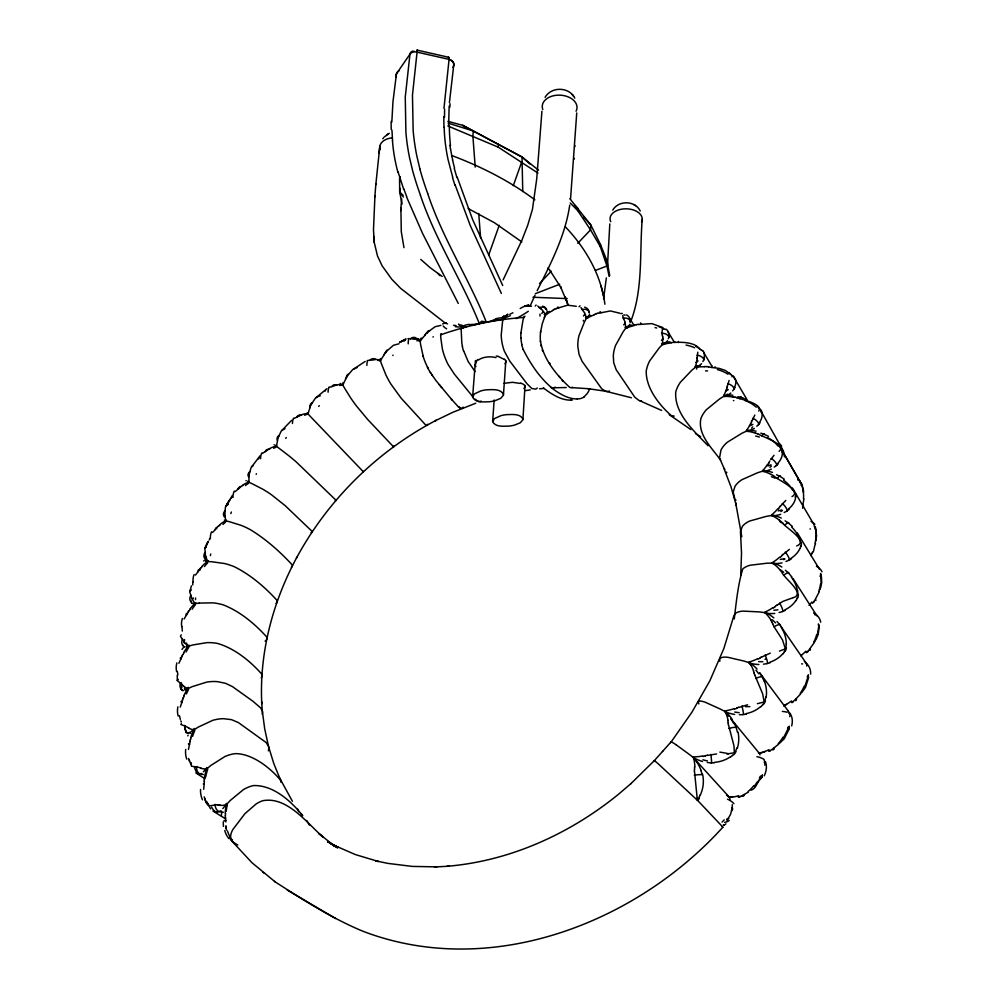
<?xml version="1.0" encoding="UTF-8"?>
<svg xmlns="http://www.w3.org/2000/svg" width="999" height="999" viewBox="0 0 999 999"><rect width="100%" height="100%" fill="white"/><g stroke="black" fill="none" stroke-linecap="round" stroke-linejoin="round"><path stroke-width="1.5" d="M443.781 116.621L443.956 127.11M694.592 769.48L694.53 766.932M797.914 594.393L797.627 590.659M183.541 685.951L182.505 685.077A29.296 17.895 -46.9 0 1 181.731 684.327L177.273 680.569L177.273 675.174M391.82 122.153L392.957 101.798L396.466 73.814L409.965 54.108A6.356 4.67 11.1 0 1 417.07 52.148L449.163 59.391M740.746 573.139L740.996 575.337M786.25 643.893L785.963 647.714M400.899 208.079L401.286 231.656L403.971 247.64M224.775 514.198L224.812 515.659M225.562 817.194L225.836 821.94M697.252 358.728L697.177 360.364M177.235 680.456L178.297 679.357M642.22 219.231C639.535 252.472 643.119 287.712 631.48 319.543M795.554 497.202L795.354 499.075A30.769 20.417 -3.7 0 1 788.398 509.103M181.943 626.51L182.33 631.093M205.082 556.98L205.17 558.903A6.456 5.27 -17.9 0 1 205.27 552.272L204.845 548.751L206.256 546.728M225.524 813.099L225.487 815.384M443.956 108.441L449.075 59.366M609.153 276.486L606.93 265.996L600.362 246.765L600.449 244.48L590.759 224.875L569.905 198.776M609.815 223.951L607.479 265.896M669.105 335.726L668.968 336.925A6.818 5.257 2.3 0 0 661.837 333.329L662.762 327.46M600.362 246.765L590.546 229.857L577.722 210.614L577.822 208.292L574.475 205.045M732.255 806.855L732.267 804.632M203.709 789.285L204.383 781.068M630.369 321.316L630.132 322.577M576.735 112.924L570.541 199.113M697.152 798.051L694.517 771.528M520.929 333.042L522.852 320.866A58.054 24.763 87 0 1 523.826 317.445A3.122 1.361 86.4 0 1 524.999 316.346M740.783 574.238L741.52 553.109L740.446 531.281L742.457 526.273A23.689 11.576 -5.6 0 1 749.687 521.028L766.121 516.421A71.878 34.341 -5.7 0 1 771.777 515.509A40.847 38.224 -43.8 0 1 779.345 520.217M762.387 774.762L761.925 777.172M374.937 195.891L373.489 229.845L374.263 242.482L377.497 255.981L382.167 265.909L391.795 279.258L400.574 288.286L445.279 323.102L447.577 323.901M589.335 313.124L589.248 312.038M494.168 399.987L492.632 421.541C495.279 427.385 503.933 426.173 509.278 426.061A24.088 12.762 3.9 0 0 514.56 425.099L520.217 422.802L522.889 419.842L525.049 385.452M541.933 111.164L536.725 178.858L532.442 209.403L527.747 225.175L521.965 240.06L503.121 279.882M449.15 106.144L448.651 125.2M522.764 191.558L522.002 156.993L462.662 125.312L447.839 121.329M574 159.303L574.075 158.192M574.837 146.703L574.912 145.554M475.449 360.514L472.602 397.015C475.299 403.047 484.165 401.885 489.672 401.723A24.613 13.312 4.4 0 0 495.042 400.699L500.761 398.301L503.434 395.204L505.831 360.514M375.811 184.74L379.807 146.366L379.096 152.972M537.999 173.089L498.226 147.153L498.439 144.405M374.85 196.978L375.886 183.654M472.602 397.015L474.4 393.918L480.931 390.884A24.326 12.999 4.1 0 1 486.338 389.835C491.858 389.66 500.886 388.461 503.496 394.593M400.674 210.677L401.71 198.789M449.413 102.635L453.708 65.434A6.331 4.533 10.3 0 0 449.125 59.515A6.593 1.049 -80.9 0 0 448.963 57.967M224.837 512.986L225 511.463M818.943 624.875L818.705 626.723M792.944 597.814C806.405 593.943 784.29 578.483 781.905 572.427A33.079 31.094 -39.5 0 0 780.806 570.916L779.307 569.118A41.246 38.661 -52 0 0 772.589 563.136A72.939 30.507 4.1 0 0 766.82 563.236L750.137 565.234A24.038 10.29 4.3 0 0 742.781 568.955C738.024 584.165 736.163 602.984 734.265 618.943M492.632 421.541L494.455 418.569L500.911 415.671A23.814 12.463 3.7 0 1 506.231 414.685C511.588 414.56 520.404 413.324 522.964 419.268M248.801 476.648L249.013 475.124M402.085 204.108L399.675 192.045L400.087 188.299M606.356 277.872L603.583 298.751M803.958 498.938L802.734 505.432M821.116 584.003L821.116 574.3M192.832 581.942L192.745 584.927M225.811 506.268L229.745 499.95L225.474 506.955L225.025 511.301M727.409 386.089L729.07 380.494M209.403 539.935L209.615 538.523M729.208 373.014L731.73 375.149L725.399 370.454L719.243 368.406L711.65 367.457L712.275 366.084M572.739 387.375L571.253 387.637A23.501 10.602 -88.5 0 1 569.805 387.437C556.643 375.312 543.356 359.178 540.409 340.896A20.667 9.528 -89.1 0 1 540.509 332.542L542.257 323.751L545.466 314.685M540.509 332.542L540.659 331.281M800.886 545.379L800.798 546.053M204.545 779.27L204.882 777.022M417.07 52.148L412.462 95.092L413.149 130.444A95.704 34.69 76.3 0 0 414.535 142.695L415.447 148.551A82.58 30.107 76.2 0 0 416.808 155.844L419.855 168.756M818.643 627.147L817.332 634.827M409.977 54.121L405.257 97.028L405.906 132.33A95.542 34.977 76.3 0 0 407.267 144.555L408.191 150.412A82.442 30.357 76.2 0 0 409.553 157.68L412.599 170.579A120.642 43.569 76.2 0 0 420.467 195.23M765.858 696.902L765.022 700.699M249.275 473.876L251.111 467.544L260.09 455.744M569.73 205.12C565.309 235.677 550.874 263.436 537.162 290.684M697.215 357.455L697.777 352.21M188.474 749.437L190.11 741.508M808.503 678.034L805.481 687.399L801.673 692.719M727.197 387.462L726.797 389.198M808.478 674.725L808.341 675.374M231.568 497.977L231.805 497.002M800.699 546.54L800.099 548.526M191.396 766.158L198.514 767.332A30.307 18.831 -52.7 0 0 199.663 767.644L201.061 768.094M479.12 323.664L481.668 321.203L487.037 322.178M815.733 541.071L816.52 535.901L815.958 530.469M815.571 543.668C814.197 545.354 813.71 554.02 812.462 552.035M190.509 739.76L191.109 737.599M704.382 358.291L703.958 359.615A6.943 5.02 13 0 0 697.015 355.244M277.272 440.447L277.747 438.898M262.213 714.148L262.5 712.524A24.126 11.489 -5.9 0 0 262.312 710.951L261.651 701.822L261.788 703.87C259.141 652.909 272.764 601.922 296.89 557.23L296.478 558.004C328.059 499.687 377.297 451.086 436.076 420.354L435.314 420.741L452.797 412.3L475.761 403.234M668.88 337.325L668.294 338.736M180.257 707.092L181.806 702.597A6.706 1.199 22.7 0 1 182.293 701.348M802.609 508.229L803.421 505.382M258.604 458.941L258.891 458.054M808.004 676.71L807.529 678.221M751.997 420.841L754.832 415.047M736.875 747.939L735.501 751.598M191.446 597.177L189.698 591.87L191.446 585.839M797.489 597.439L797.252 598.139M181.806 702.597L182.742 699.587M820.741 587.537L821.727 582.429L821.34 576.198M279.021 435.739L281.206 431.143L291.583 420.342M807.329 678.845L804.782 686.625M452.972 67.532L453.708 65.434M488.811 254.683L499.238 225.287M513.311 185.614L521.653 162.1M751.523 422.277L750.786 424.063M544.318 317.545L544.692 316.571M183.341 697.926L184.191 695.891M789.198 726.173L788.935 726.835M819.18 591.97L814.897 600.087A7.33 0.899 39 0 0 815.646 599.662M178.883 663.299L182.093 656.318M278.209 437.637L278.958 435.901M819.967 589.585L820.241 588.911M589.547 389.185L588.623 391.171A71.428 23.564 78.8 0 1 587.175 393.606L584.228 396.74M309.702 407.654L310.414 406.094M700.174 794.979L699.15 797.09M207.63 542.357L205.294 547.614L208.292 541.271L205.007 548.139M325.224 391.071L325.549 390.384M530.207 305.869L535.014 295.217M770.691 459.64L774.038 455.294M735.027 387.45L734.277 388.848A21.404 13.049 58.1 0 1 733.915 389.235L732.642 390.871M789.035 729.233L784.24 738.773L779.395 743.393M788.323 728.196L783.553 737.749M703.758 360.052L702.809 361.576M312.188 402.997L315.234 398.364L326.823 388.736M504.033 316.833L503.921 318.157M785.027 650.786L784.652 651.485M404.295 341.009L404.92 339.972M812.025 553.021L810.626 555.581M184.078 619.005L186.588 614.86M182.867 654.77L183.928 652.884M189.835 591.258L191.358 589.959M769.267 462.549L768.194 464.348M814.297 642.532L808.99 649.937A7.43 1.611 46.9 0 0 810.177 648.913M311.076 404.857L312.088 403.146M815.971 639.76L818.156 634.54L819.28 626.473M796.041 600.674L797.052 598.638A19.98 14.76 57 0 0 797.152 598.064M186.701 614.672L187.899 612.637M345.504 378.808L346.453 377.285M232.342 495.492L226.249 505.706L228.346 504.37M761.575 775.624L761.176 776.285M784.352 651.985L782.929 653.983M757.242 781.967L754.12 786.488M779.445 651.073L784.864 649.113M195.467 575.087L199.788 569.43M346.815 377.285A6.294 3.759 31 0 1 348.926 373.988L352.572 369.73L365.184 361.451M780.606 506.043L785.788 500.424M759.989 422.802L758.915 424.238A7.205 4.283 31.4 0 0 752.722 418.319M188.823 611.226L190.047 609.515M545.079 97.353C551.323 86.339 569.205 86.688 574.8 98.152M612.749 210.102C618.643 200.062 635.064 200.424 640.234 210.964M760.301 777.622L759.39 778.87M814.41 600.786L812.562 603.296M763.573 703.708L763.074 704.382M814.497 641.957L815.259 640.883M535.277 306.031L536.101 305.057M347.302 376.074L348.564 374.438M761.275 778.383C756.743 781.468 756.88 788.311 751.098 790.209M726.972 820.604L730.631 814.222L732.217 807.492A7.592 4.458 1.8 0 1 731.892 810.763M779.582 507.455L778.184 509.19M384.066 354.42L385.252 352.959M800.723 693.83L794.58 700.299A7.517 2.323 55.1 0 0 796.365 698.651M670.641 742.682L691.87 712.299L709.802 680.918L723.875 648.476L733.915 615.596L735.701 613.211A24.351 8.629 13.6 0 1 742.869 611.101L759.327 611.9A73.889 25.574 13.4 0 1 765.022 612.699A41.646 38.774 -60.5 0 1 770.791 619.792M699.5 348.813C695.079 342.557 683.229 341.958 675.262 342.407M382.792 138.736L383.466 137.899M181.319 723.688L180.819 724.437L186.713 726.822A29.783 18.294 -49.8 0 0 187.662 727.384L188.898 728.046M662.474 751.535L671.091 741.845A24.95 1.948 39.1 0 1 675.923 744.642M212.637 532.38L217.332 527.472A6.369 3.159 48.8 0 0 215.372 529.532M762.687 704.857L760.863 706.743M386.076 352.597A6.319 3.347 38.2 0 1 388.199 349.85L393.419 345.292L399.001 343.781M200.824 568.156L202.185 566.658M654.795 761.475L654.233 760.739L662.662 751.323M783.079 554.557L789.372 549.363M274.513 881.38L275.2 881.917C303.184 899.837 331.418 918.106 362.2 930.943L362.912 931.243C489.398 979.682 635.227 924 722.914 827.16L697.19 799.962M778.283 463.748L776.872 465.172A7.33 3.784 39.5 0 0 771.228 458.529M251.623 466.808L253.334 465.459M697.09 799.999L658.166 763.748A24.713 0.674 43.2 0 0 655.194 761.25L654.233 760.739M808.428 650.536L806.33 652.709M386.276 351.823L387.5 350.562M758.503 424.7L756.78 426.261M539.51 283.566L551.211 271.253M577.784 243.281L590.546 229.857L590.759 224.875L583.491 217.008M622.302 313.399L620.891 313.649M654.32 760.626L630.893 783.666M424.762 334.977L426.161 333.604M384.203 137.013L389.298 133.317M781.792 555.894L780.082 557.504M778.608 744.243L771.84 749.562A7.592 2.997 63.7 0 0 774.387 747.702M725.898 823.888L723.95 825.336M235.102 491.608L238.112 489.123M732.517 376.173L731.88 376.748M462.225 408.366L462.674 408.017A19.555 5.032 67.7 0 0 463.186 407.08M429.233 331.006L435.152 326.71L440.934 325.362M218.469 526.361L219.93 525.074M732.492 755.494L730.319 757.192M281.905 430.394L285.015 428.658M777.896 604.557L783.041 601.323L792.207 598.026M777.721 604.707L776.985 605.332M631.056 783.516L618.718 794.08C570.017 833.765 510.102 861.063 447.127 866.283L449.313 866.17L434.528 866.995L436.8 866.87L412.275 866.408L387.899 863.398L375.786 860.863L378.371 861.488L355.269 854.545L332.854 844.729L338.012 847.289L327.535 841.483L337.674 847.889L327.734 841.533L335.09 846.515L318.881 833.553L323.152 837.162C307.08 823.288 287.138 795.978 262.7 800.736A22.527 13.024 -40.9 0 0 256.119 803.945L244.83 813.773L232.892 829.482A17.183 9.915 -40.6 0 0 232.405 841.67L252.023 862.761L275.2 881.917M238.411 488.861L240.047 487.487M427.347 332.542L429.071 331.144M789.035 509.44L787.299 510.789A7.455 3.209 47.2 0 0 782.304 503.496M523.951 388.661L524.9 386.613M776.36 465.621L774.237 467.107M793.955 700.799L791.67 702.559M758.753 411.101C763.523 404.195 742.145 399.45 736.837 397.777M262.35 453.446L265.422 451.486M775.461 606.543L773.463 607.966M241.258 486.563L242.794 485.502M748.476 792.057L741.32 796.066A7.642 3.634 72.9 0 0 744.517 794.555M579.033 306.743L580.007 305.831M316.096 397.614L317.994 396.528M181.269 634.827L180.432 636.338L183.441 640.784A28.846 17.632 -44 0 0 183.953 641.745M265.584 451.386L267.445 450.162M791.52 558.766L789.485 559.977A22.927 19.068 -77.8 0 1 788.735 560.227M221.016 810.701L219.493 811.488M386.613 134.89L388.336 133.804M762.15 656.855L770.279 653.146M786.675 511.201L784.19 512.537M779.108 451.336C786.862 444.792 763.848 437.237 759.203 434.565M353.609 369.006L357.005 367.644M771.178 749.937L768.793 751.236M293.856 418.519L297.065 417.02M760.426 657.879L758.191 659.053M268.694 449.413L270.267 448.601M406.069 338.998L399.475 342.457L405.519 339.348L400.362 341.92M512.924 312.787L509.802 314.298M792.007 496.628C802.322 490.821 778.683 480.332 774.675 476.598A32.355 29.733 -27.8 0 0 773.214 475.512M297.552 416.77L298.976 416.084M552.459 310.339L554.395 309.44M785.301 610.377L782.991 611.388A7.692 1.886 62.3 0 0 779.595 603.121M788.773 560.339L785.951 561.463M738.785 707.454L747.564 704.794M558.441 307.917L567.644 305.17L576.311 306.306M662.587 327.535L651.86 323.601L638.074 324.538M201.473 773.488L200.2 773.85A20.792 8.904 52.6 0 1 199.887 774.038M796.678 545.929C809.252 541.283 785.664 527.734 782.442 522.939A32.755 30.482 -32.5 0 0 781.143 521.64L779.37 520.179M300.237 415.534L301.823 414.96M736.9 708.254L734.49 709.115M535.339 293.681L559.677 284.265M595.479 270.429L606.93 265.996L607.105 261.101L600.449 244.48M329.033 387.387L331.843 386.563A6.281 4.633 80.3 0 1 336.788 385.114L335.327 385.477M555.981 308.803L557.405 308.279A6.556 1.449 64.3 0 1 558.866 307.767M740.646 796.315L738.249 797.115M594.255 314.498L596.316 313.823M557.405 308.279L558.229 307.992M442.607 323.951L446.353 322.665M331.843 386.563L334.078 385.814M782.192 611.688L779.083 612.512M770.192 662.724L767.669 663.473A7.78 1.199 69.8 0 0 765.147 654.944M597.989 313.361L610.364 310.951L619.88 313.211M707.429 755.419L716.608 753.958M319.093 396.128L320.292 395.841M504.008 383.316L512.462 382.317L520.304 383.429M705.431 755.943L702.921 756.468M634.178 325.224L636.338 324.787M766.795 663.673L763.473 664.16M367.282 360.589L372.14 359.89M746.403 714.11L743.706 714.547L742.082 705.931M189.011 733.054L187.999 733.116M800.898 485.052L802.047 485.514L803.621 491.083M461.963 408.466L458.116 406.568L451.261 399.026M525.636 390.597L530.257 389.922M199.251 603.084L212.962 602.847A20.754 7.73 11.7 0 1 223.326 604.907C240.072 611.438 254.882 623.863 266.745 637A23.427 8.541 11.3 0 1 266.945 638.236L266.683 639.397A20.192 7.368 11.2 0 1 265.11 641.108M757.392 703.696L763.573 702.072A1.299 0.712 -73 0 0 764.01 701.086L762.662 693.843L754.794 675.037M539.51 388.811L544.143 388.386M671.266 342.582L673.488 342.432M780.581 446.053L783.416 452.934M525.312 305.769L531.468 306.231M373.364 359.752L374.862 359.677M742.781 714.647L739.322 714.722M216.171 804.607C208.491 806.493 207.268 806.755 204.733 798.551M714.485 762.786L711.7 762.874L710.951 754.37M553.371 387.787L566.208 387.537M216.721 812L219.056 811.638A7.03 5.257 84 0 1 215.097 804.407M570.953 400.174C560.514 400.224 551.448 393.993 543.419 387.987M577.322 398.988C567.17 399.013 558.329 393.007 550.536 387.137M225.836 820.416L224.001 820.554L224.65 820.728M722.826 827.16L721.89 826.46M407.992 338.611L412.55 338.798M726.897 753.995L733.741 752.871A1.299 0.762 -61.1 0 0 734.327 751.935L733.953 745.778L728.508 724.899M220.105 805.044L218.494 804.969M673.476 416.084L674.175 416.096M532.979 297.252L567.207 298.614M704.532 366.521L706.755 366.683M571.753 387.612L589.922 388.811M710.751 762.849L707.23 762.487M417.082 338.611L418.219 338.723M456.093 325.574L453.534 325.287M183.504 690.546L182.505 690.309M413.711 338.861L415.122 339.036M203.297 783.953L204.221 784.277M587.849 388.636L605.606 391.233A23.814 11.876 -79.5 0 0 607.23 391.458L608.928 391.221A20.529 10.227 -79.4 0 0 609.515 391.021M708.528 366.908L711.65 367.457M217.245 804.807L216.483 804.67M714.797 366.958L715.434 367.083M732.929 396.803L735.114 397.29M737.786 396.703L739.622 397.09M814.984 528.646L815.883 530.144M623.838 314.835L625.174 315.172M197.752 773.738L199.8 773.9A6.918 5.457 -84.4 0 1 196.641 766.533M416.97 50.087L448.951 57.343M741.87 397.627L743.718 398.164M631.443 397.777L605.606 391.233L601.698 388.761L582.067 361.251L579.058 354.408L577.834 346.553A21.091 10.764 -80 0 1 578.908 335.939L584.44 321.953A63.899 32.043 -79.6 0 1 586.625 318.082M448.176 123.152L473.326 130.994L472.889 136.139L475.224 167.095M498.226 356.393L504.008 359.303M760.826 433.154L763.436 434.066M661.6 410.414L638.673 400.249L634.777 397.177L616.196 369.755L613.711 362.737L613.311 355.831A21.416 11.738 -70.3 0 1 615.584 345.379L623.201 331.68A64.873 34.928 -69.9 0 1 626.023 327.909M755.469 432.992L757.567 433.803M744.979 398.576L745.616 398.801M451.598 155.457C481.093 166.546 509.552 180.919 534.852 199.825M447.839 125.961L498.226 147.153M658.853 326.573L660.314 327.197M662.437 328.159L660.814 327.422M664.185 328.883L665.484 329.545M776.535 474.712L779.557 476.198M184.515 646.927L183.816 646.453M468.169 208.554L494.355 222.677L521.865 241.945M460.414 408.229L459.69 407.817M768.456 436.301L764.26 434.378A7.243 1.336 -72.2 0 0 762.05 436.051M538.473 170.117L522.002 156.993L462.662 125.312L466.421 128.034M185.826 732.429L187.55 733.066A6.818 5.557 -71.7 0 1 185.152 725.661M771.216 474.425L773.176 475.574M695.779 346.253L700.361 349.175M287.213 890.034L335.627 918.531M662.737 344.268A65.946 37.15 -59.6 0 0 659.278 347.827L649.675 360.901A21.766 12.488 -59.9 0 0 646.241 370.991C645.754 387.912 659.34 405.282 671.515 415.746A24.575 13.761 -59.4 0 0 672.802 416.009M232.405 841.67A10.365 5.982 -40.4 0 0 233.092 842.194L237.787 845.029M785.102 520.841L787.949 522.739M212.962 811.038L224.7 818.293M669.23 414.685L690.821 429.57M633.965 204.67L635.526 205.644M195.829 772.914L204.832 778.683M675.936 744.642L688.561 753.858A75.762 5.769 39.1 0 1 693.069 757.304L729.52 797.377A40.959 35.864 -11.9 0 1 730.082 800.374M537.749 306.044L540.759 308.741M442.195 276.436L430.257 267.782L420.754 259.415M784.302 479.145L780.344 476.61A7.38 1.636 -63.5 0 0 777.259 478.546M459.315 407.555L458.529 406.93M701.323 349.862L702.409 350.811M262.912 872.402L263.599 872.926M804.395 661.338L805.731 662.624M785.389 570.229L787.986 572.539M720.616 460.189C712.062 448.027 697.314 434.54 700.923 418.469A22.54 13.149 -37.9 0 1 706.368 409.702L719.542 398.963A68.307 39.086 -37.7 0 1 724.138 396.128M522.002 156.993L530.094 164.136M695.779 367.07A67.095 38.574 -48.8 0 0 691.72 370.329L680.244 382.417A22.14 12.975 -49 0 0 675.749 391.958C674.113 413.686 694.405 431.381 708.104 445.791M695.466 433.566L699.962 436.351A25.012 14.286 -48.7 0 0 700.636 436.538M779.32 443.831L780.319 444.905M399.563 178.084L399.675 192.045L403.059 195.242M545.716 308.491L546.328 309.153A6.518 5.495 -37 0 0 539.198 307.692M475.087 399.15L477.947 401.411L480.307 401.66A19.755 5.807 71.4 0 0 481.081 401.011M792.294 526.398L788.686 523.276A7.492 1.836 -54.5 0 0 784.702 525.337M570.254 203.009L577.722 210.614M565.471 226.935C585.651 248.139 601.161 274.875 604.894 304.233M180.881 689.135L182.218 690.172A6.718 5.582 -58.3 0 1 180.532 682.854M757.329 406.293L759.527 408.853M776.997 621.503L779.295 624.188M437.949 273.539L439.985 275.712M605.069 258.866L607.105 261.101L609.727 275.612M580.956 307.542L583.229 310.989A28.859 17.87 -40.9 0 1 583.891 311.838L584.652 312.949M191.97 603.171L191.558 602.547M472.864 396.753L454.345 374.088L448.201 364.647A23.477 7.03 71 0 1 446.853 361.925L445.566 358.978A20.28 6.081 71 0 1 442.407 349.151L440.809 337.937A56.931 16.833 71.2 0 1 440.671 334.802A3.059 0.924 70.8 0 1 441.258 333.841M452.222 400.149L435.739 380.294L429.82 371.628A23.402 6.144 67.3 0 1 428.359 368.956L426.011 364.048A20.08 5.27 67.3 0 1 423.201 356.506L420.542 344.143A61.239 15.809 67.6 0 1 420.154 340.771A34.678 22.752 -59.3 0 0 415.197 338.861M306.718 820.466L309.465 825.087M572.839 95.342L573.551 96.191M572.115 94.48L572.789 95.292M441.683 387.6L440.684 386.401M440.197 385.801L439.198 384.59M728.795 716.221L724.837 711.4A75.325 12.999 30.8 0 0 719.767 708.803L705.369 702.297A24.813 4.396 30.9 0 0 699.45 701.073L698.264 701.997L698.825 703.92M730.781 718.631L759.527 753.571A76.286 13.387 30.9 0 1 758.441 753.084M362.912 471.153L363.424 471.84L309.952 416.034A60.727 1.149 46.9 0 1 307.942 413.773M232.829 841.882L230.107 838.099M547.914 267.944L550.686 271.428M734.078 377.61L747.339 400.187M562.999 381.443L562.125 380.319M458.541 324.275A34.915 22.34 -56.7 0 1 461.401 326.373L463.149 328.534M301.061 813.636L302.697 815.746C291.146 800.998 273.189 784.977 253.534 785.564A22.577 12.975 -35.5 0 0 243.444 789.597L230.382 800.374A68.369 38.574 -35.9 0 0 226.81 804.232M475.074 371.603L468.119 361.438L463.748 351.024M230.819 839.747L229.57 837.949M791.807 576.848L788.648 573.189A7.605 1.923 -45.3 0 0 783.753 575.224M475.949 366.571L475.786 366.358A7.193 4.758 -4.7 0 1 475.212 365.06L476.773 360.689A15.659 10.864 2.8 0 1 477.822 359.528M750.861 665.109L749.025 662.649A74.688 19.68 22.3 0 0 743.556 660.951L727.871 657.292A24.6 6.643 22.4 0 0 721.178 657.717L719.742 659.04L719.792 661.326M759.702 672.851L788.211 710.976M559.915 377.41L559.015 376.198M399.675 192.045L403.409 197.053M549.974 270.442L561.138 287.899L560.489 286.626L567.782 304.033M210.602 808.878L208.004 804.27M550.262 364.173L549.375 362.912M759.864 673.076L761.787 676.086M806.518 663.661L779.857 624.924A7.705 1.898 -35.8 0 0 774.075 626.798L772.702 623.651M779.12 445.579L780.918 448.526M183.991 641.708L184.79 642.782A36.101 22.328 -39.2 0 0 188.661 646.316M788.298 711.101L789.222 712.762M780.644 626.036L782.492 629.083M431.793 374.825L432.292 375.562M280.894 782.192A25 13.624 -25.5 0 0 280.619 780.269C270.379 767.906 252.372 753.683 235.514 753.621A22.153 12.35 -24.9 0 0 224.962 756.505L211.101 765.271A67.083 36.776 -25.4 0 0 207.28 768.493M774.075 626.798L782.542 640.009L785.139 648.089A1.286 0.649 -84 0 1 784.877 649.125M793.019 578.571L816.945 615.859M629.607 318.356L633.778 324.887M726.448 472.065L726.835 472.689M668.181 332.155L674.587 342.57M546.49 309.39L546.865 310.264M797.339 532.904L819.492 569.28M724.887 469.567L724.138 468.331M770.679 619.867L771.865 621.94M292.407 801.285L279.633 777.996M430.319 372.465L430.806 373.276M703.633 352.41L711.513 365.634M723.763 467.707L719.53 457.967L720.941 450.124A22.927 12.999 -26.8 0 1 727.185 442.345L741.795 433.316A69.518 38.599 -26.7 0 1 746.852 431.006M792.432 487.974L813.935 524.525M623.551 318.843L622.677 315.659M623.763 319.205L624.113 319.805A29.296 18.294 -38 0 1 624.525 320.854L625.087 322.128M801.223 483.678L780.681 448.089L801.373 483.978M760.639 410.452L783.591 451.323M297.377 808.628L298.439 811.063A25.474 14.286 -36 0 1 298.614 811.725M735.913 500.374L735.239 499.15M734.277 723.288L735.788 726.548M428.359 368.956L427.397 367.058M207.742 803.758L206.681 801.498M807.941 675.848L808.453 677.147M182.655 644.855L183.604 646.253A6.618 5.532 -44.5 0 1 182.58 639.085M192.295 599.338L191.808 598.226M793.606 490.122L794.942 493.406M741.82 536.725L735.676 502.884L736.275 505.444L731.018 486.825L724.175 469.155M458.266 303.421L422.614 233.529L406.506 196.778M734.615 497.914L733.166 492.07L735.002 486.326A23.327 12.475 -16 0 1 741.857 479.72L757.579 472.752A70.717 37.038 -16 0 1 762.999 471.091M761.375 411.813L761.9 413.299M461.913 326.948L460.701 325.637A35.777 22.89 -56.8 0 0 458.666 324.375M280.619 780.269L273.863 763.748L268.394 746.053L266.096 742.507L238.399 722.577L231.493 719.655L223.539 718.681A21.753 11.489 -14.8 0 0 212.75 720.341L198.439 727.01A65.859 34.203 -15.3 0 0 194.48 729.557M502.722 285.527L472.627 219.593L457.217 177.198M501.361 293.444L470.354 225.712L455.132 184.915M479.208 323.314C461.65 279.683 435.364 240.047 420.429 195.28M486.188 321.853C468.706 278.134 442.545 238.349 427.672 193.506M753.408 670.866L754.245 673.164M180.831 720.853L181.306 722.065M764.272 681.468L762.249 676.922A7.78 1.736 -26.5 0 0 755.656 678.458M802.297 486.201L803.546 492.382M523.251 349.563C530.269 363.511 539.597 377.61 551.535 387.612A23.202 9.815 86.8 0 0 552.459 387.787M191.321 765.484L188.549 758.428M700.898 770.391L701.947 773.838M403.683 189.286L398.077 171.965M542.245 350.062L542.544 350.936M814.822 526.485L815.271 528.034M565.259 296.815L568.069 305.444M565.771 298.239L567.27 302.572M205.457 560.164L205.245 559.303M191.159 763.611L190.859 762.712M180.307 719.367L179.483 715.696M641.196 324.225L640.634 322.939L640.646 324.138M799.974 538.911L800.798 542.457M422.864 355.382L423.201 356.506M452.722 177.223L448.027 159.453A69.63 24.8 78 0 1 444.18 127.323M662.437 335.289L661.837 333.329M454.582 168.169L452.547 160.077M205.844 556.83L205.569 555.606M601.073 286.026L603.596 296.179M226.523 829.994L225.849 826.747M177.872 674.987L177.372 671.39M737.487 732.292L736.126 727.447A7.842 1.436 -17.2 0 0 728.808 728.496M727.809 720.454L728.259 722.901M630.232 319.905L630.369 320.954A6.718 5.42 -9.7 0 0 623.139 318.119M540.996 345.242L541.208 346.266M521.89 344.618L521.678 343.556A20.991 9.091 86.7 0 1 521.128 340.234L520.979 337.887M190.859 600.511L191.383 602.21A6.531 5.432 -30.9 0 1 190.959 595.279M662.712 336.451L662.936 337.949M782.18 451.948L782.354 453.646A30.257 18.694 -7.8 0 1 777.597 463.536M815.796 530.481L816.37 535.651M764.522 761.388L764.048 759.415A37.45 20.904 -28.9 0 0 756.917 756.718M226.311 828.833L225.961 825.711M450.424 148.913L449.925 145.255M789.285 726.76L789.322 728.159A26.099 9.403 21.6 0 1 788.636 729.045M678.371 341.383L678.408 342.52M540.409 340.896L540.509 342.02M374.263 242.482L373.726 236.476M205.394 554.32L205.27 552.272M392.545 140.397L391.958 130.157M478.746 213.549L480.619 238.324M795.516 496.128L795.554 496.753M821.278 577.272L821.303 577.959M399.987 176.623L400.087 181.081M537.287 387.987A20.017 7.88 83 0 1 535.714 389.111L531.868 388.524L526.997 383.766L509.777 361.101L504.433 351.336A23.814 9.578 82.5 0 1 503.446 348.489L502.597 345.392A20.567 8.279 82.5 0 1 501.223 335.002L502.584 321.303A62.313 24.675 82.9 0 1 503.459 317.52M502.147 317.582A33.467 10.964 -12.8 0 1 503.858 316.109M503.746 317.744A35.639 29.158 -19.4 0 1 507.892 314.298M545.292 314.822A35.627 21.941 -51.2 0 0 542.507 310.352L541.595 309.39A28.472 17.582 -43.7 0 0 540.821 308.679M547.127 311.526A33.279 11.051 -10.9 0 1 546.203 314.623M544.23 314.548A33.929 12.687 -7.7 0 1 549.425 311.426M545.716 314.935A36.126 30.27 -19.5 0 1 552.647 310.689M539.972 316.084A22.989 3.509 87.2 0 1 540.059 314.073M542.682 306.218A26.911 11.389 -38.2 0 1 545.854 308.379M545.904 309.003A19.743 4.108 23.8 0 1 546.103 309.253M542.869 311.938A32.243 9.278 -33.3 0 1 541.808 313.486M555.182 387.125A20.442 8.679 86.9 0 1 554.283 387.575L553.833 387.699A22.465 9.503 87.9 0 1 552.459 387.824M523.214 349.625A23.801 10.29 86.7 0 1 522.614 347.739A23.039 10.177 86.9 0 1 521.74 344.755M520.916 337.899A20.642 9.028 86.6 0 1 520.879 333.017M440.671 334.802A319.255 256.144 -44.8 0 1 523.826 317.457M462.562 327.784A321.79 258.429 -44.8 0 1 466.471 326.723M473.014 325.05A321.79 258.429 -44.8 0 1 504.545 319.006M504.483 359.178A8.242 4.57 7.8 0 1 504.982 363.736M496.266 355.994A15.672 9.528 15.6 0 1 498.176 356.493M478.421 359.977A20.654 14.236 16.2 0 1 496.003 357.58M520.654 383.067A8.067 4.083 5.9 0 1 525.262 386.613M462.5 346.566A20.392 6.856 74.7 0 1 461.825 343.057L461.188 329.945A61.713 20.367 75 0 1 461.438 326.348M463.573 351.136A20.155 6.968 74.6 0 1 462.337 346.553M418.756 339.41A32.43 7.318 -26.8 0 1 420.392 340.659M418.981 341.183A32.755 8.329 -23.4 0 1 421.378 338.062M420.492 340.884A34.915 27.073 -20.5 0 1 425.112 335.202M581.942 309.615A6.606 5.495 -22.9 0 1 589.16 311.738L588.773 310.876A27.285 11.851 -33.8 0 0 584.615 307.168M584.515 313.062A36.089 21.966 -48.2 0 1 586.351 318.256M589.335 314.648A33.716 12.825 -5.7 0 1 587.387 318.119M585.514 317.757A34.466 14.66 -2.6 0 1 590.609 315.297M586.825 318.369A36.676 31.406 -20.2 0 1 594.38 314.86M554.308 309.253A28.821 22.989 -19.7 0 1 555.906 308.604M583.366 321.066A23.302 2.148 -86.4 0 1 583.428 320.367M588.886 311.613A20.017 5.782 30.1 0 1 589.01 311.938M584.752 314.423A32.68 10.04 -28.1 0 1 583.441 315.984M624.862 322.29A36.613 22.153 -45.2 0 1 625.661 328.084M629.782 324.338A34.216 14.835 -0.6 0 1 626.773 328.072M625.074 327.435A35.052 16.871 2.5 0 1 631.892 325.062M626.173 328.221A37.288 32.542 -21.3 0 1 634.24 325.574M596.266 313.624A29.258 23.964 -19.3 0 1 597.951 313.162M599.949 312.125A6.656 0.949 70.8 0 1 601.011 312.675M626.61 314.922A27.697 12.5 -29.4 0 1 629.982 320.017M630.182 320.854A20.317 7.542 36.5 0 1 630.207 321.228M625.237 323.326A33.179 11.089 -22.9 0 1 623.663 324.875M662.337 335.352A29.77 18.856 -35.1 0 1 662.574 336.513M662.599 338.112A37.188 22.527 -42.1 0 1 662.287 344.405M667.507 340.709A34.778 17.07 4.4 0 1 663.411 344.53M661.975 343.656A35.677 19.293 7.5 0 1 670.042 341.795M662.824 344.568A37.937 33.666 -23.1 0 1 671.278 342.919M636.313 324.6A29.758 24.963 -19.3 0 1 638.074 324.35M655.069 327.597A28.184 19.53 2.9 0 1 656.718 328.022M663.211 328.758A17.67 3.571 8.4 0 1 663.561 328.896M666.108 329.158A28.172 13.362 -25 0 1 668.693 335.851M668.831 336.825A20.654 9.366 43.2 0 1 668.756 337.25M663.348 338.811A33.729 12.413 -17.7 0 1 661.5 340.359M641.583 400.936A24.176 12.95 -69.8 0 1 639.785 400.661M697.04 357.505A30.282 19.555 -32.3 0 1 697.052 358.791M696.753 360.514A37.8 23.064 -38.9 0 1 695.254 367.145M701.523 363.686A35.39 19.505 9.4 0 1 696.353 367.432M695.204 366.396A36.339 21.878 12.5 0 1 700.386 365.547M695.804 367.357A38.599 34.753 -25.4 0 1 704.482 366.82M673.501 342.245A30.282 25.962 -19.8 0 1 675.287 342.232M696.565 369.081A24.463 1.124 -65.3 0 1 696.84 368.469M686.051 345.08A28.684 21.229 6.3 0 1 694.605 347.777M700.574 349.613A17.994 4.958 14.7 0 1 700.873 349.837M702.896 350.587A28.671 14.411 -20.6 0 1 703.833 358.379M703.858 359.528A21.016 11.214 50.3 0 1 703.671 359.977M698.051 360.951A34.316 14.023 -12.6 0 1 695.903 362.462M705.569 370.866A35.077 20.492 11.2 0 1 707.554 370.941M727.659 383.691A7.068 4.695 22.6 0 1 734.277 388.848M727.185 386.138A30.807 20.38 -29.4 0 1 726.947 387.5M726.285 389.298A38.437 23.789 -35.7 0 1 723.588 396.116M730.818 393.057A36.026 22.103 14.3 0 1 724.612 396.541M723.751 395.417A37.013 24.588 17.5 0 1 732.879 395.242M724.125 396.378A39.248 35.789 -28.4 0 1 732.854 397.053M706.793 366.521A30.832 26.973 -20.7 0 1 708.566 366.745M726.748 395.217A24.913 1.811 -57.7 0 1 727.447 394.13M717.394 369.593A29.208 22.965 9.5 0 1 728.009 374.213M733.141 375.849A7.168 1.261 38.8 0 1 734.577 377.684M733.491 377.272A18.332 6.469 21 0 1 733.741 377.56M735.227 378.733A29.196 15.672 -16.2 0 1 734.377 387.45M728.246 389.598A34.94 15.909 -7.5 0 1 725.786 391.046M733.441 400.587A35.727 23.102 16.2 0 1 733.853 400.636M739.859 398.776A7.118 0.962 -80.4 0 1 741.27 397.477M751.735 420.854A31.344 21.341 -26.7 0 1 751.236 422.277M750.224 424.076A39.086 24.7 -32.6 0 1 746.29 430.894M754.395 428.409A36.701 24.8 19.3 0 1 747.202 431.468M746.64 430.294A37.687 27.348 22.5 0 1 756.056 431.156M746.815 431.206A39.848 36.726 -32.2 0 1 755.381 433.166M735.164 397.152A31.381 27.947 -22.3 0 1 736.9 397.652M751.573 428.221A25.35 2.21 -49.9 0 1 752.709 426.923M783.278 451.461A28.472 26.299 -69.4 0 1 784.465 456.843M780.231 444.38A7.068 2.173 68.3 0 1 781.668 446.291M778.646 443.456A26.224 15.847 -64.7 0 1 779.208 443.993M744.917 400.487A29.758 24.713 12.5 0 1 756.206 407.167M760.426 409.228A7.305 1.948 46.1 0 1 761.675 411.538M760.938 411.401A18.669 8.092 27.4 0 1 761.126 411.763M762.05 413.274A29.72 17.108 -12 0 1 759.29 422.702M758.853 424.15A21.791 14.823 66.7 0 1 758.441 424.625M752.909 424.4A35.589 18.032 -2.5 0 1 750.124 425.749M755.694 436.076A36.364 25.762 21.3 0 1 759.365 437.062M763.823 433.878A22.278 4.321 20.5 0 1 764.41 434.103M769.73 461.063A31.868 22.415 -24.1 0 1 768.968 462.5M767.619 464.26A39.723 25.787 -29.5 0 1 762.474 470.866M771.303 469.118A37.375 27.535 24.4 0 1 763.224 471.553M762.924 470.417A38.337 30.057 27.8 0 1 772.464 472.402M762.949 471.228A40.385 37.562 -37.1 0 1 771.153 474.525M757.629 433.716A31.893 28.871 -24.6 0 1 759.252 434.478M769.942 467.32A25.799 2.298 -41.9 0 1 771.403 466.058M803.196 491.183A28.896 26.261 -73 0 1 803.471 498.913M801.31 483.229A7.193 1.636 75.2 0 1 802.409 485.489M799.849 482.017A26.648 15.522 -60.8 0 1 800.411 482.904M797.614 479.82A29.033 17.62 -47 0 1 799.962 481.093M767.657 437.637A30.307 26.399 15.1 0 1 778.146 446.153M781.605 448.776A7.443 2.66 53.6 0 1 782.467 451.423M781.88 451.473A19.018 9.778 34.1 0 1 781.98 451.885M776.822 465.072A22.178 16.459 76.6 0 1 776.31 465.534M771.003 464.785A36.226 20.367 2.5 0 1 767.881 465.984M812.412 552.959A21.678 2.298 -63.9 0 1 811.95 553.833M810.364 528.946A24.775 1.773 -7.8 0 1 809.989 529.033M771.403 476.71A36.988 28.409 26.6 0 1 775.112 478.184M779.72 475.936A22.677 6.394 27.6 0 1 780.544 476.373M780.319 505.944A32.368 23.576 -21.6 0 1 779.282 507.355M777.634 508.991A40.322 27.035 -26.5 0 1 771.315 515.172M780.731 514.31A38.037 30.22 29.7 0 1 771.902 515.946M771.815 514.91A38.949 32.642 33.3 0 1 781.268 518.069M780.906 511.525A26.236 2.035 -33.8 0 1 782.442 510.526M815.846 535.701A29.321 26.086 -75.4 0 1 815.034 543.556M815.234 526.823A7.318 1.111 82.4 0 1 815.958 529.42M814.123 525.736A27.06 15.285 -56.6 0 1 814.485 526.785M811.051 521.466A29.471 17.895 -43.2 0 1 814.872 524.363M783.516 480.119A30.844 27.972 17.3 0 1 792.856 490.447M795.516 493.606A7.58 3.359 61.7 0 1 795.941 496.515M795.391 496.678A19.368 11.489 41.1 0 1 795.391 497.14M787.249 510.676A22.565 17.907 88.3 0 1 786.638 511.101M781.655 509.927A36.863 22.877 7.5 0 1 778.196 510.914M811.862 602.022A35.877 21.454 -70.8 0 1 809.04 605.394M814.435 601.298A22.003 1.798 -56.4 0 1 813.86 602.122M820.679 575.811A25.175 3.334 -0.3 0 1 819.854 576.123M779.782 521.628A37.575 30.944 32.1 0 1 783.441 523.626M788.161 522.514A23.064 8.579 34.8 0 1 788.91 523.076M785.251 552.122A7.58 2.572 54.8 0 1 789.485 559.977M782.804 554.408A32.83 24.813 -19.4 0 1 781.53 555.731M779.582 557.192A40.884 28.422 -23.6 0 1 772.215 562.724M782.03 562.862A38.674 32.78 35.3 0 1 772.614 563.548M772.702 562.649A39.51 34.99 39.4 0 1 781.855 567.02M783.691 559.64A26.636 1.386 -25.6 0 1 784.927 559.053M820.516 583.953A29.733 25.774 -76.6 0 1 818.618 591.733M820.516 573.451A27.435 15.16 -52.4 0 1 820.641 574.625M816.42 566.283A29.883 18.307 -39.5 0 1 822.002 571.79M791.633 527.022A31.356 29.371 18.9 0 1 799.5 539.048M801.31 542.632A7.705 4.046 70.5 0 1 801.235 545.741M800.661 545.978A19.693 13.174 48.6 0 1 800.574 546.465M799.912 548.488A31.256 22.228 0.2 0 1 790.983 558.341M784.115 558.716A37.45 25.474 12.4 0 1 780.344 559.428M805.893 651.223A36.339 20.617 -66.5 0 1 800.848 655.581M807.891 651.598A22.303 1.548 -48.8 0 1 807.217 652.31M801.56 655.481A39.698 37.325 -54.9 0 1 801.123 655.831M819.23 625.874A25.524 5.17 7 0 1 818.581 626.348M780.194 569.755A38.112 33.267 38.2 0 1 783.716 572.302M788.211 572.352A23.427 10.802 42.2 0 1 788.898 573.014M776.735 605.144A33.217 26.086 -17.6 0 1 775.224 606.331M773.051 607.567A41.384 29.908 -21 0 1 764.772 612.225M774.787 613.436A39.248 35.09 41.5 0 1 764.997 613.024M765.184 612.312A39.985 37 46.3 0 1 773.825 617.882M816.683 634.64A30.132 25.312 -76.6 0 1 813.748 642.157M818.456 623.888A27.772 15.172 -48 0 1 818.331 625.149M814.335 613.561A30.245 18.856 -35.7 0 1 820.716 622.177M813.76 612.887A22.278 9.303 73.9 0 1 814.185 613.211M814.61 613.611A7.293 5.107 -49.1 0 1 814.997 614.934M791.383 577.16A31.806 30.544 20 0 1 797.439 590.684M798.376 594.555A7.817 4.658 80.2 0 1 797.776 597.789M795.816 600.586A31.681 24.063 4 0 1 784.877 609.889M782.966 611.251A23.264 19.905 -61.4 0 1 782.167 611.55M777.921 609.815A37.999 28.084 17.4 0 1 773.875 610.177M791.533 700.961A36.763 19.905 -61.9 0 1 783.915 705.406M792.994 701.997A22.552 1.573 -41.1 0 1 792.282 702.559M786.625 704.432A40.097 37.4 -62.8 0 1 783.691 706.006M808.666 677.21A25.837 7.205 14.3 0 1 808.004 677.871M772.264 619.78A38.561 35.29 45 0 1 775.524 622.877M779.532 624.025A23.739 13.012 50.2 0 1 780.107 624.787M761.962 656.618A33.541 27.335 -16.3 0 1 760.251 657.629M757.891 658.578A41.796 31.468 -18.7 0 1 748.888 662.15M758.903 664.51A39.76 37.063 48.5 0 1 748.963 662.899M757.105 669.105A40.36 38.561 54.6 0 0 749.175 662.387A42.02 38.549 -67.2 0 1 753.608 670.766M771.815 621.965A33.354 31.468 -49 0 1 772.652 623.676M765.034 659.278A27.298 1.074 -9.6 0 1 766.395 659.053M804.133 686.301A30.494 24.725 -75.8 0 1 800.224 693.331M807.667 675.599A28.072 15.322 -43.5 0 1 807.279 676.91M810.639 674.088A30.544 19.518 -32 0 0 806.031 663.074A7.393 5.157 -35.5 0 1 806.717 666.033M805.706 663.024A22.565 7.73 80.8 0 1 806.043 663.448M801.66 663.873A36.975 19.343 -38.2 0 1 802.584 663.923M782.354 629.145A32.18 31.444 22.1 0 1 786.35 643.893M786.4 647.864A7.917 5.207 -88.9 0 1 785.276 651.111M784.565 651.41A20.23 16.184 66.7 0 1 784.277 651.91M782.704 653.846A32.043 25.862 7.6 0 1 769.904 662.212M767.644 663.324A23.564 20.317 -43.5 0 1 766.782 663.523M762.886 661.688A38.474 30.607 22.5 0 1 758.616 661.613M768.955 749.65A37.1 19.331 -57.2 0 1 759.827 752.809M765.172 751.423A40.484 37.175 -68.6 0 1 759.502 753.383M770.217 750.873A22.752 1.886 -33.3 0 1 769.505 751.273M755.906 670.204A38.936 36.888 53.2 0 1 758.803 673.838M762.025 675.961A23.988 15.085 58.8 0 1 762.499 676.81M738.648 707.205A33.779 28.534 -15.7 0 1 736.775 707.979M734.302 708.616A42.108 33.029 -16.8 0 1 724.799 710.926M734.615 714.435A40.16 38.599 56.8 0 1 724.774 711.55M724.949 711.263A40.609 39.635 64.1 0 1 731.967 718.993M725.087 711.251A42.358 37.999 -71.5 0 1 728.096 720.366M754.158 673.189A33.629 31.568 -59.2 0 1 754.707 675.074M745.466 706.655A27.535 2.847 -1.8 0 1 749.862 706.605M782.954 737.262A30.807 24.038 -74.2 0 1 778.209 743.631M788.186 726.947A28.297 15.622 -39.1 0 1 787.549 728.259M789.834 713.049A30.782 20.292 -28.5 0 1 791.695 725.898M789.46 713.274A7.48 5.057 -22.3 0 1 789.759 716.645M789.148 713.311A22.802 6.194 87.8 0 1 789.36 713.835M782.329 711.425A37.263 20.017 -33.5 0 1 787.187 712.275M764.497 681.393A32.455 32.005 32.4 0 1 766.208 696.952M765.421 700.861A7.992 5.632 -76.6 0 1 763.798 704.033M762.999 704.295A20.43 17.383 78.2 0 1 762.612 704.782M760.664 706.58A32.318 27.56 11.1 0 1 746.228 713.611M743.706 714.372A23.826 20.292 -25.5 0 1 742.794 714.472M739.185 712.624A38.861 32.942 27.9 0 1 734.789 712.075M738.673 795.654A37.35 18.944 -52.4 0 1 729.782 796.915M732.667 796.815A40.834 36.688 -72.1 0 1 729.52 797.239M727.497 799.2A37.55 21.953 -24.4 0 1 733.903 803.683M729.52 797.377A76.723 5.944 39.1 0 1 726.598 795.241M739.934 796.927A22.902 2.51 -25.5 0 1 739.248 797.165M759.69 754.033A40.909 34.578 -12.2 0 1 760.052 754.944M761.975 777.21A26.286 11.663 29 0 1 760.963 778.171M731.33 719.442A39.173 38.024 63 0 1 733.753 723.551M736.013 726.46A24.188 16.933 68.5 0 1 736.363 727.372M707.354 755.169A33.929 29.633 -16.2 0 1 705.381 755.681M702.846 755.968A42.308 34.54 -15.6 0 1 693.131 756.867M702.534 761.5A40.435 39.648 65.1 0 1 693.031 757.354M693.119 757.254A40.672 40.172 67.6 0 1 699.075 765.871A39.261 38.649 70.8 0 1 701.011 770.354M693.406 757.155A42.607 37.163 -73.5 0 1 694.892 766.882M728.134 722.939A33.904 31.344 -67.1 0 1 728.383 724.924M719.842 752.135A27.697 4.908 5.8 0 1 728.583 753.733M753.608 785.863A31.044 23.264 -72 0 1 748.189 791.383M757.654 782.042A7.755 0.824 -57.1 0 1 758.84 780.231M760.401 776.235A28.459 16.071 -34.6 0 1 759.527 777.522M765.459 761.625A30.932 21.154 -25.1 0 1 764.223 775.836M764.622 761.975A7.542 4.833 -9.7 0 1 764.722 765.147M764.322 762.137A22.965 4.745 -85 0 1 764.41 762.736M738.086 732.18A32.68 32.155 53.6 0 1 737.399 748.101M735.888 751.76A8.042 5.919 -63 0 1 733.79 754.757M732.904 754.957A20.542 18.294 -87.6 0 1 732.429 755.406M730.157 756.992A32.505 29.083 14.4 0 1 714.41 762.349M711.713 762.687A24.013 19.805 -9.3 0 1 710.776 762.662M707.392 760.888A39.148 34.99 34 0 1 702.934 759.789M226.398 803.383A35.839 17.92 87.5 0 1 222.814 808.553M226.686 804.757A38.524 23.751 -51 0 1 219.955 805.369M225.237 813.111A39.348 35.352 -61.5 0 1 226.473 804.17M226.174 811.325A36.813 19.73 83.3 0 1 227.372 804.819M223.314 812.224A34.615 17.982 85.9 0 1 221.079 812.387M219.568 811.575A21.154 10.814 45.7 0 1 219.131 811.737M204.121 781.081A30.819 25.986 -67.7 0 1 204.283 779.257M204.558 776.997A38.611 34.328 -64 0 1 206.943 768.368M205.732 776.81A36.151 17.17 88.3 0 1 207.742 769.242M206.993 767.507A35.215 15.584 -87.5 0 1 203.371 771.765M207.093 768.93A37.862 23.152 -48 0 1 200.924 768.331M218.544 804.844A30.857 19.493 -55.6 0 1 217.282 804.707M202.472 799.799A24.825 22.315 -51.1 0 1 200.524 789.485M216.621 812.337A29.171 14.635 -75.6 0 1 211.613 807.167M208.142 803.97A18.157 6.556 70 0 1 207.892 803.471M205.994 801.947A28.983 23.564 88.3 0 1 204.246 796.865M201.636 774.55A34.728 25.874 76.7 0 1 201.786 774.063M203.359 774.587A34.028 15.684 -89.2 0 1 201.523 774.038M189.548 744.642A6.831 0.687 16.1 0 1 189.435 743.83M189.835 741.47A30.245 24.963 -68.1 0 1 190.235 739.71M190.772 737.512A37.887 33.229 -66.1 0 1 194.156 729.37M192.582 736.388A35.514 14.823 -86.6 0 1 194.83 730.481M194.355 728.483A34.615 13.474 -82.5 0 1 190.797 731.867M194.281 729.894A37.225 22.715 -45 0 1 188.786 728.184M186.751 759.178A24.363 21.916 -34.9 0 1 185.702 749.375M197.877 773.463A28.646 13.299 -71.1 0 1 194.505 767.244M191.446 763.661A17.845 5.057 76.2 0 1 191.333 763.323M189.51 761.151A28.447 22.003 -89.8 0 1 189.273 760.202M187.849 735.888A34.128 23.564 80.5 0 1 188.124 735.177M190.634 733.328A33.454 13.599 -84.2 0 1 189.298 732.242M187.974 733.266A20.442 7.055 59.2 0 1 187.65 733.254M182.467 699.5A29.683 23.964 -68.1 0 1 183.067 697.826M183.853 695.741A37.188 32.093 -67.9 0 1 188.087 688.211M186.363 693.968A34.903 12.725 -81.4 0 1 188.574 689.535M188.411 687.337A34.078 11.638 -77.4 0 1 185.04 689.897M188.199 688.698A36.638 22.44 -42 0 1 183.491 685.988M188.374 688.461A64.735 30.981 -5.8 0 1 192.37 686.588L206.781 682.092A21.379 10.402 -5.4 0 1 217.607 681.668L225.562 683.316L232.442 686.6L252.859 701.198L260.727 707.991L262.312 710.951L264.723 728.97L268.569 746.603A24.538 12.675 -15.4 0 1 268.781 748.363L268.519 750.212A21.141 10.914 -15.5 0 1 268.331 750.848M178.184 716.083A23.901 21.316 -18.9 0 1 177.872 706.842M186.363 731.543A28.147 12.163 -66.5 0 1 184.628 725.424M185.227 689.622A32.942 11.763 -79.1 0 1 184.39 688.174M182.592 690.546A20.117 5.282 65.6 0 1 182.33 690.459M180.844 659.14A6.606 1.723 29.2 0 1 181.331 657.517M181.83 656.181A29.183 22.977 -67.7 0 1 182.617 654.607M183.604 652.672A36.551 30.944 -69.1 0 1 188.549 645.878M186.014 652.01A34.341 10.902 -76.1 0 1 188.823 647.377M188.986 645.067A33.604 10.052 -72.2 0 1 185.864 646.852M188.799 646.178A63.724 27.235 3.1 0 1 192.732 644.979L206.93 642.632A21.041 9.141 3.5 0 1 217.62 643.468C234.802 648.488 250.15 661.013 261.775 674.138A23.751 10.09 3 0 1 261.95 675.536L261.663 676.935A20.467 8.704 2.9 0 1 261.189 677.846M176.598 671.528A23.464 20.504 -4 0 1 176.86 662.899M181.955 687.737A27.685 11.226 -62 0 1 181.456 682.841M182.005 649.45A33.017 19.206 88.6 0 1 183.504 647.414M186.975 644.667A32.48 10.165 -73.9 0 1 186.601 643.031M183.928 646.84A19.843 3.634 71.9 0 1 183.729 646.703M186.363 615.247A6.518 2.223 35.7 0 1 187.425 613.374M187.662 612.449A28.734 22.053 -66.9 0 1 188.599 611.013M189.76 609.253A35.989 29.795 -69.7 0 1 195.267 603.284M192.12 609.215A33.829 9.353 -70.8 0 1 195.292 604.894M195.779 602.597A33.192 8.766 -66.9 0 1 192.982 603.658M192.47 599.388A35.627 22.353 -36.4 0 0 195.392 603.683A62.85 23.039 11.4 0 1 199.251 603.084M181.693 626.523A23.089 19.505 9 0 1 182.392 618.506M184.365 643.119A27.273 10.502 -57.3 0 1 184.565 639.597M195.529 599.625A32.093 8.841 -68.7 0 1 195.567 597.939M191.646 603.184A19.593 2.11 78.2 0 1 191.521 603.021M198.014 571.778A6.431 2.697 42.2 0 1 200.312 569.83M199.575 569.193A28.347 21.179 -65.8 0 1 200.637 567.919M201.96 566.333A35.502 28.659 -69.8 0 1 207.867 561.276M204.395 566.558A33.379 8.104 -65.4 0 1 207.642 562.924M208.391 560.776A32.842 7.742 -61.5 0 1 205.969 561.163M206.031 556.743A35.24 22.527 -33.8 0 0 208.004 561.625A62.125 18.531 19.1 0 1 211.576 561.725L224.538 563.523A20.517 6.219 19.4 0 1 234.44 566.783C250.574 574.8 264.922 587.112 276.96 600.299A23.152 6.868 19 0 1 277.198 601.373L276.998 602.322A19.955 5.919 19 0 1 275.974 603.334M191.721 598.276A28.459 17.483 -41.2 0 1 191.346 597.252M193.107 581.955A22.777 18.357 19.9 0 1 194.093 574.55M193.207 598.638A26.911 9.978 -52.7 0 1 193.307 597.976M203.634 560.963A32.143 15.422 -82.7 0 1 204.008 560.726M210.364 555.606A31.756 7.78 -63.3 0 1 210.702 553.983M205.369 560.764A19.393 0.724 84.6 0 1 205.332 560.739M217.17 527.197A28.034 20.367 -64.5 0 1 218.319 526.086M219.755 524.725A35.115 27.572 -69.4 0 1 225.936 520.616M222.939 524.45A33.004 7.155 -59.9 0 1 225.487 522.202M226.386 520.367A32.58 7.005 -56.1 0 1 224.4 520.104M226.086 520.929A34.928 22.84 -31.3 0 1 225.087 515.571M226.024 520.966A61.551 13.786 26.4 0 1 229.283 521.665L241.271 525.399A20.317 4.62 26.6 0 1 250.587 529.807C265.984 539.235 279.87 551.535 292.058 564.735A22.94 5.107 26.4 0 1 292.357 565.659L292.245 566.396A19.78 4.408 26.3 0 1 291.383 567.032M205.419 555.531A28.134 17.47 -38.4 0 1 205.257 554.395M210.389 538.636A22.527 17.058 29.1 0 1 211.551 531.843M230.819 513.573A31.506 6.981 -57.9 0 1 231.393 512.037M237.962 489.248A6.331 3.571 55.8 0 1 240.322 487.075M239.935 487.187A27.785 19.643 -62.8 0 1 241.159 486.263M242.67 485.139A34.815 26.536 -68.5 0 1 248.988 482.017M245.417 485.526A32.705 6.481 -54.4 0 1 248.376 483.429M249.25 482.042A32.393 6.531 -50.7 0 1 247.777 481.156M249.163 482.305A34.69 23.277 -28.9 0 1 249.126 476.585M249.013 482.355A61.126 8.879 33.4 0 1 251.91 483.616L262.737 489.173A20.18 2.972 33.6 0 1 271.353 494.667L285.202 505.681L311.651 530.956A22.79 3.297 33.4 0 1 312.038 531.73L312.025 532.28A19.643 2.835 33.4 0 1 311.076 532.579M224.613 514.248A27.872 17.582 -35.8 0 1 224.65 513.049M224.251 516.783A6.394 5.057 -5.9 0 1 225.075 510.839M233.054 497.34A22.353 15.672 37.1 0 1 234.278 491.096M245.929 480.669A31.531 12.388 -73.6 0 1 246.229 480.656M256.144 474.313A31.331 6.456 -52.5 0 1 256.468 473.726M265.259 451.598A6.294 3.971 63.2 0 1 268.132 449.463M267.382 449.85A27.622 19.018 -61 0 1 268.656 449.113M270.217 448.239A34.603 25.587 -67.2 0 1 276.511 446.116M273.714 448.314A32.48 6.094 -48.9 0 1 275.849 447.265M275.662 445.229A32.293 6.344 -45.2 0 0 276.498 446.428A60.852 3.884 40.2 0 1 278.983 448.214L288.461 455.457A20.08 1.299 40.3 0 1 296.253 461.95L335.314 499.562A22.677 1.436 40.2 0 1 335.776 500.212L335.914 500.574A19.555 1.236 40.2 0 1 335.264 500.474M276.711 446.378A34.553 23.839 -26.7 0 1 277.647 440.434M248.826 475.162A27.685 17.795 -33.3 0 1 249.076 473.913M248.301 476.461A6.344 4.795 4.9 0 1 249.887 471.678M260.589 458.741A22.228 14.211 44.3 0 1 261.788 453.022M274.013 444.742A31.344 11.176 -68.9 0 1 274.375 444.892M285.714 438.361A31.231 6.194 -47 0 1 286.326 437.487M296.74 417.17A6.281 4.321 71.3 0 1 300.087 415.159M298.963 415.771A27.522 18.482 -58.9 0 1 300.249 415.234M301.823 414.61A34.478 24.713 -65.6 0 1 307.979 413.524M304.558 415.247A32.343 5.982 -43.3 0 1 307.405 414.323M307.617 414.036A32.28 6.431 -39.7 0 1 307.342 412.649M308.204 413.748A34.503 24.5 -24.8 0 1 310.09 407.692M277.535 438.911A27.572 18.119 -30.9 0 1 277.984 437.649M277.223 439.36A6.306 4.483 14.5 0 1 279.171 435.427M292.47 423.489A22.165 12.7 50.9 0 1 293.531 418.219M318.669 406.418A31.219 6.194 -41.5 0 1 319.318 405.681M334.103 385.527A27.497 18.044 -56.7 0 1 335.377 385.202M336.925 384.84A34.453 23.951 -63.8 0 1 342.819 384.752M339.697 385.477A32.293 6.156 -37.8 0 1 342.445 385.214M342.095 385.377A32.355 6.793 -34.2 0 1 342.694 382.979M343.069 384.965A34.553 25.262 -23.1 0 1 345.904 378.908M342.769 384.952A60.752 6.156 53.7 0 0 344.268 387.637L350.587 397.802A20.042 2.06 53.6 0 0 356.493 406.031L367.794 419.605L392.844 446.091A22.652 2.285 53.7 0 0 393.544 446.528L393.993 446.603A19.53 1.973 53.7 0 0 394.081 445.816M310.19 406.081A27.522 18.556 -28.6 0 1 310.851 404.832M310.277 406.118A6.294 4.146 23.1 0 1 312.375 402.684M328.097 392.195A22.165 11.151 57.1 0 1 328.971 387.312M340.209 383.391A31.194 9.428 -59.1 0 1 340.659 384.59M369.955 360.289A6.294 4.908 -89.5 0 1 375.324 359.153M372.215 359.628A27.56 17.72 -54.3 0 1 373.439 359.515M374.937 359.428A34.515 23.289 -61.6 0 1 380.432 360.339M378.072 359.99A32.318 6.593 -32.3 0 1 380.332 360.489A60.927 11.064 60.5 0 0 381.343 363.524L385.889 374.875A20.105 3.709 60.3 0 0 390.734 383.828L401.061 398.089L425.661 424.987A22.715 4.108 60.6 0 0 426.498 425.349L427.135 425.299A19.58 3.534 60.6 0 0 427.634 424.238M379.408 360.939A32.505 7.43 -28.8 0 1 380.569 358.566M380.706 360.514A34.69 26.124 -21.6 0 1 384.453 354.583M346.228 377.235A27.56 19.093 -26.5 0 1 347.078 376.011M366.883 365.447A22.228 9.59 63.1 0 1 367.52 360.901M377.797 359.727A31.256 8.904 -54 0 1 377.809 360.552M392.769 355.457A31.431 6.993 -30.5 0 1 393.119 355.182M410.439 338.823A6.331 5.132 -78.1 0 1 416.196 338.074M412.637 338.574A27.685 17.495 -51.8 0 1 413.798 338.661M385.04 352.872A27.672 19.718 -24.7 0 1 386.064 351.71M408.216 343.843A22.328 8.029 69 0 1 408.591 339.598M417.307 339.56A31.381 8.616 -48.9 0 1 417.045 341.034M702.172 773.775A24.301 18.482 79.5 0 1 702.384 774.725M694.255 775.187A7.88 1.011 -8.3 0 1 702.16 774.774M702.697 774.675A32.642 31.956 73.1 0 1 700.324 795.054M694.43 769.48A34.128 30.857 -71.7 0 1 694.355 771.515M697.202 798.089A2.223 1.573 -39.9 0 1 696.753 799.525M731.855 807.879A23.077 3.459 -77.5 0 1 731.805 808.516M699.45 797.239A20.33 19.206 -34.3 0 1 698.838 798.301M699.1 798.688A8.591 6.931 -46.7 0 1 697.777 800.486M723.313 824.987A3.934 1.224 -47.9 0 1 724.163 825.049M729.195 820.541A26.686 13.961 34.5 0 1 724.637 822.377M726.685 819.155A11.076 2.398 -47.7 0 1 728.758 818.643M724.2 819.854A29.158 16.671 -30.8 0 1 722.052 822.102M225.324 817.244A31.419 26.985 -67 0 1 225.25 815.409M221.353 815.946A35.365 28.197 73 0 1 221.79 811.775M232.43 840.084A11.339 3.959 46.5 0 1 231.955 839.522M228.833 838.511A24.7 23.114 -29.2 0 1 224.763 830.531M223.451 826.36A25.986 14.81 -90 0 1 223.301 821.815M230.494 837.674A29.221 24.788 86.7 0 1 227.46 830.881M461.763 325.224A32.63 8.292 -21.4 0 1 461.888 326.173M432.954 337.025A31.656 7.792 -25.1 0 1 433.354 336.763M425.974 333.479A27.847 20.43 -23 0 1 427.16 332.405M427.472 332.942A6.356 2.91 45 0 1 429.558 330.744M380.02 149.65A16.783 10.927 7.5 0 1 392.145 137.85M459.815 326.96A33.491 19.143 -28.8 0 1 455.257 326.648M461.75 325.212A32.318 8.217 -21.4 0 1 461.85 325.936M461.6 326.71A18.894 12.3 3.5 0 1 469.205 324.35M446.628 328.833A38.936 16.746 -17.3 0 1 443.219 325.986M469.355 324.712A29.908 19.043 3.2 0 1 475.949 324.375M610.726 221.666A16.096 10.09 0.9 0 1 626.123 208.816A16.096 10.09 0.9 0 1 641.533 221.978M542.807 109.515A17.395 11.813 2.7 0 1 560.302 95.167A17.395 11.813 2.7 0 1 576.073 111.226M524.887 306.181A22.74 19.293 -76.5 0 1 529.67 305.644M528.384 305.569A8.604 2.248 -32.5 0 1 529.632 305.869M502.772 317.207A33.142 10.702 -13.3 0 1 504.145 316.084M495.804 318.818A19.043 11.588 10.9 0 1 503.821 317.732M510.277 315.659A33.754 19.468 -27.9 0 1 504.757 317.894M504.92 316.571A36.526 30.045 -19 0 1 507.642 314.398M528.321 311.276A39.273 14.56 -26.5 0 1 515.884 318.619M520.179 308.504A13.636 4.083 -33.1 0 1 528.459 304.945M527.834 305.594A8.192 2.123 -32.2 0 1 528.459 305.519M529.52 306.081A7.018 1.848 -44.2 0 1 529.845 306.106M491.058 321.178A30.157 18.057 9.9 0 1 496.078 319.093M572.277 400.037A106.768 35.552 78.4 0 1 570.928 400.075M584.265 396.878A106.93 35.252 78.5 0 1 577.31 398.888M399.038 70.879A6.456 4.733 40.1 0 0 396.541 73.839A6.269 4.533 9.1 0 0 396.054 76.898M448.389 57.355A6.593 1.049 -80.9 0 1 448.688 57.293M410.077 54.158A6.743 4.57 40.3 0 1 412.412 51.249M412.962 51.299A6.306 4.346 37.7 0 1 414.123 51.249M427.697 193.469A120.842 43.219 76.3 0 1 419.792 168.794M417.12 50.212A6.806 0.687 -75.7 0 1 417.37 51.199M451.173 60.152A6.469 4.82 17.3 0 1 453.646 65.422M444.505 117.47A126.798 41.808 79.1 0 1 444.642 109.366M454.932 185.202A141.021 47.852 77.9 0 1 452.497 177.472M449.837 107.28A134.615 40.884 80.5 0 1 450.087 103.796M450.487 145.517A75.649 25.724 78.7 0 1 449.35 125.986M452.697 160.027A55.095 19.693 78.2 0 1 450.586 148.938M456.943 177.522A110.489 39.373 78.3 0 1 454.27 168.431M391.246 129.483A125.424 48.064 74.1 0 1 391.146 121.416M397.827 172.015A68.794 25.749 74.5 0 1 392.47 140.335M406.693 196.528A139.373 50.899 74.6 0 1 403.883 189.073"/></g></svg>
